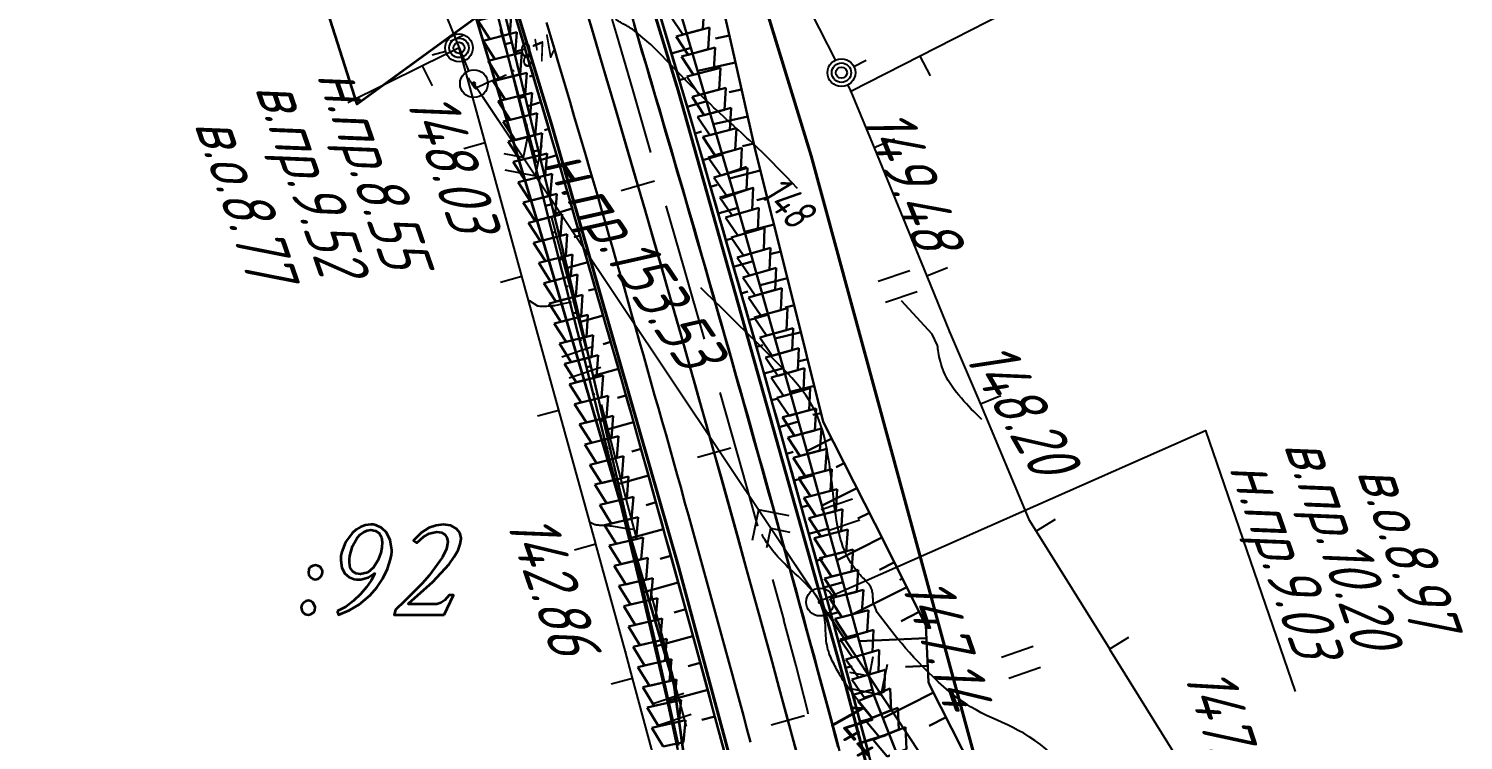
# Model space of a CAD drawing. Header units: millimetres. Extents: x -698 to 8131, y -704 to 4503.
# Drawn here: x 7918.2 to 8021.5, y -236.4 to -185.1 of the extents above; entities that cross this region are included whole.
import ezdxf

# ---------------------------------------------------------------- set-up
doc = ezdxf.new("R2010")
doc.units = ezdxf.units.MM
doc.linetypes.add('CONTI', pattern=[0])
for name, color, linetype, lineweight in [('10', 1, 'Continuous', 35), ('КОПИЯ_ОСЬ_13_ОТКОСЫ', 7, 'Continuous', 30), ('КОПИЯ_ОСЬ_ГРАНИЦЫ_ПОЛОС', 7, 'Continuous', 30), ('КОПИЯ_ОСЬ_ОТКОСЫ', 7, 'Continuous', 30), ('Огражд-перила', 1, 'ограждение2', 40), ('ОСЬ_ВЕРХ_ПОКРЫТИЯ_ГРАНИЦЫ_ПОЛОС', 7, 'Continuous', 30), ('ОСЬ_ВЕРХ_ПОКРЫТИЯ_ОСЬ', 1, 'Continuous', 30)]:
    doc.layers.add(name, color=color, linetype=linetype, lineweight=lineweight)
for name, color, linetype in [('GOR_BDEFAULT', 212, 'CONTI'), ('NAD_MDEFAULT', 7, 'CONTI'), ('PI_OTDEFAULT', 172, 'CONTI'), ('PI_TTDEFAULT', 5, 'CONTI'), ('SIT_LDEFAULT', 7, 'CONTI'), ('USLZNDEFAULT', 7, 'CONTI'), ('канава', 7, 'Continuous'), ('ОСЬ_ВЕРХ_ПОКРЫТИЯ_ПИКЕТЫ', 1, 'Continuous'), ('разметка', 7, 'Continuous')]:
    doc.layers.add(name, color=color, linetype=linetype)
doc.layers.get('КОПИЯ_ОСЬ_ОТКОСЫ').off()
doc.styles.add('eskd', font='isocpeui.ttf', dxfattribs={"width": 1.2})
doc.styles.add('SHRFT', font='isocpeui.ttf', dxfattribs={"width": 3.5})
doc.linetypes.add('ограждение2', pattern='A,0.25,-0.1,[132,ltypeshp.shx,S=0.1,R=0,X=-0.1,Y=0],-0.1,1', length=1.45)

# ---------------------------------------------------------------- blocks, each defined once
blk = doc.blocks.new('BL_2011')
at = {"color": 0}
for p, q in [((0, 0), (0, 2.4)), ((1.6, 0), (1.6, 2.4))]:
    blk.add_line(p, q, dxfattribs=at)
blk = doc.blocks.new('BL_26')
at = {"color": 0}
for radius in [1, 0.1]:
    blk.add_circle((0, 0), radius, dxfattribs=at)
blk = doc.blocks.new('6')
at = {"layer": 'канава', "color": 5, "linetype": 'Continuous', "lineweight": 30}
for p, q in [((-1.5, -1.25), (-1.5, 1.25)), ((0, 0.75), (-1.5, 1.25)), ((0, 0.75), (0, -0.75)), ((0, -0.75), (-1.5, -1.25))]:
    blk.add_line(p, q, dxfattribs=at)
blk = doc.blocks.new('*U54')
at = {"layer": 'КОПИЯ_ОСЬ_13_ОТКОСЫ'}
for points in [[(250.75, -436.87), (256.03, -454.83), (261.16, -472.84), (266.12, -490.9), (269.81, -500.3)], [(254.22, -436.88), (255.9, -444.24), (257.55, -451.6), (260.01, -461.34), (262.43, -471.1), (266.14, -478.41), (269.81, -485.74), (270, -489.85), (270.13, -490.13), (274.72, -499.16)], [(255.67, -443.25), (254.68, -443.47)], [(256.11, -445.2), (253.4, -445.81)], [(256.55, -447.15), (255.65, -447.35)], [(256.99, -449.1), (254.53, -449.65)], [(257.43, -451.05), (256.61, -451.23)], [(257.9, -452.99), (255.67, -453.56)], [(258.4, -454.93), (257.65, -455.12)], [(258.89, -456.87), (256.78, -457.4)], [(259.38, -458.81), (258.67, -458.99)], [(259.86, -460.75), (257.88, -461.25)], [(260.35, -462.69), (259.69, -462.85)], [(260.83, -464.63), (258.97, -465.09)], [(261.31, -466.57), (260.69, -466.72)], [(261.79, -468.51), (260.06, -468.94)], [(262.27, -470.46), (261.69, -470.6)], [(263.04, -472.29), (261.26, -473.2)], [(263.94, -474.07), (263.35, -474.37)], [(264.85, -475.86), (262.35, -477.12)], [(265.75, -477.64), (264.92, -478.06)], [(266.65, -479.43), (263.43, -481.05)], [(267.55, -481.21), (266.48, -481.75)], [(268.44, -483), (264.51, -484.98)], [(269.34, -484.79), (268.03, -485.45)], [(269.85, -486.68), (265.03, -486.89)], [(269.94, -488.68), (268.34, -488.75)], [(270.37, -490.59), (266.73, -492.45)], [(271.28, -492.37), (270.06, -492.99)]]:
    blk.add_lwpolyline(points, dxfattribs=at)
blk = doc.blocks.new('*U57')
at = {"layer": 'КОПИЯ_ОСЬ_13_ОТКОСЫ'}
for points in [[(270.3, -450.33), (275.92, -473.21), (281.27, -496.15), (282.91, -503.43)], [(269.79, -450.48), (271.62, -457.73), (273.43, -464.99), (275.9, -474.65), (278.32, -484.32), (280.18, -492.08), (282.01, -499.84), (282.86, -503.74)], [(270.41, -452.91), (270.91, -452.78)], [(270.9, -454.85), (271.07, -454.81)], [(271.39, -456.79), (271.88, -456.67)], [(271.87, -458.73), (272.04, -458.69)], [(272.36, -460.67), (272.84, -460.55)], [(272.84, -462.61), (273, -462.57)], [(273.32, -464.55), (273.8, -464.44)], [(273.81, -466.49), (273.97, -466.45)], [(274.31, -468.43), (274.74, -468.32)], [(274.81, -470.37), (274.95, -470.33)], [(275.3, -472.3), (275.68, -472.21)], [(275.79, -474.24), (275.92, -474.21)], [(276.29, -476.18), (276.61, -476.1)], [(276.77, -478.12), (276.88, -478.09)], [(277.26, -480.06), (277.53, -479.99)], [(277.75, -482), (277.84, -481.98)], [(278.23, -483.94), (278.45, -483.89)], [(278.7, -485.88), (278.77, -485.87)], [(279.17, -487.83), (279.35, -487.78)], [(279.63, -489.77), (279.7, -489.76)], [(280.1, -491.72), (280.25, -491.68)], [(280.56, -493.67), (280.61, -493.65)], [(281.02, -495.61), (281.14, -495.58)], [(281.48, -497.56), (281.52, -497.55)], [(281.93, -499.51), (282.03, -499.48)], [(282.36, -501.46), (282.4, -501.45)]]:
    blk.add_lwpolyline(points, dxfattribs=at)

msp = doc.modelspace()

# ---------------------------------------------------------------- linework, layer by layer
at = {"linetype": 'Continuous'}
msp.add_lwpolyline([(7975.21, -226.35), (8002.94, -214.09), (8009.4, -232.9)], dxfattribs=at)
at = {"layer": '10'}
for points in [[(7384.5, 596.29), (7438.51, 545.9), (7502.4, 474.09), (7557.08, 408.21), (7599.64, 364.49), (7714.09, 267.32), (7782.33, 205.66), (7802.95, 187.96), (7827.05, 167.28), (7831.93, 163.09), (7846.05, 144.89), (7851.59, 137.76), (7868.69, 97.28), (7876.34, 79.15), (7881.94, 63.12), (7904.92, -2.65), (7913.74, -6.59), (7929.84, -50.89), (7929.84, -50.89), (7966.05, -166.92), (7964.87, -168.84), (7968.62, -174.87), (7974.57, -194.31), (7993.63, -264.5)], [(7863.85, 70.86), (7884.48, 12.62), (7877.93, 4.65), (7901.5, -60.46), (7901.5, -60.46), (7903.35, -66.7), (7920.3, -88.72), (7920.3, -88.72), (7924.88, -103.01), (7927.52, -111.3), (7935.55, -136.47), (7947.79, -175.84), (7939.21, -182.26), (7941.85, -190.57), (7950.43, -184.33), (7954.71, -198.61), (7954.71, -198.61), (7964.68, -232.4), (7972.35, -287.43), (7972.92, -291.48), (7975.03, -306.55), (7979.8, -321.22), (7971.07, -330.47)], [(8007.61, -334.04), (8006.05, -312.95), (7993.63, -264.5), (7974.57, -194.31), (7968.62, -174.87), (7964.87, -168.84), (7966.05, -166.92), (7929.84, -50.89), (7929.84, -50.89), (7913.74, -6.59), (7904.92, -2.65), (7881.94, 63.12)], [(7954.71, -198.61), (7964.68, -232.4), (7972.35, -287.43), (7972.92, -291.48), (7975.03, -306.55), (7979.8, -321.22), (7971.07, -330.47), (7975.97, -333.9), (7980.04, -344.88), (7974.83, -356.85), (7975.84, -360.71)]]:
    msp.add_lwpolyline(points, dxfattribs=at)
for points in [[(7940.43, -227.11), (7940.53, -227.36), (7941.32, -227.04), (7942.01, -226.63), (7942.48, -226.25), (7942.81, -225.95), (7943.28, -225.4), (7943.72, -224.75), (7944.07, -224.05), (7944.28, -223.35), (7944.34, -223.04), (7944.36, -222.83), (7944.36, -222.71), (7944.26, -221.98), (7943.99, -221.44), (7943.62, -221.09), (7943.21, -220.9), (7943.03, -220.87), (7942.86, -220.87), (7942.48, -220.91), (7942.13, -221.02), (7941.81, -221.22), (7941.51, -221.49), (7941.04, -222.14), (7940.77, -222.84), (7940.7, -223.12), (7940.69, -223.44), (7940.76, -223.98), (7940.99, -224.38), (7941.31, -224.65), (7941.67, -224.79), (7941.83, -224.81), (7941.97, -224.81), (7942.05, -224.81), (7942.13, -224.81), (7942.67, -224.67), (7943.09, -224.4), (7943.14, -224.4), (7942.88, -224.9), (7942.55, -225.37), (7942.12, -225.88), (7941.62, -226.36), (7941.05, -226.78)], [(7948.15, -227.36), (7948.8, -225.96), (7948.49, -225.96), (7948.19, -226.32), (7947.91, -226.51), (7947.6, -226.6), (7947.27, -226.6), (7947.23, -226.6), (7945.57, -226.6), (7945.58, -226.56), (7947.32, -224.99), (7948.49, -223.72), (7948.87, -223.18), (7949.14, -222.7), (7949.3, -222.27), (7949.36, -221.89), (7949.36, -221.85), (7949.36, -221.82), (7949.26, -221.47), (7949.02, -221.16), (7948.63, -220.94), (7948.06, -220.87), (7947.56, -220.93), (7947.04, -221.09), (7946.5, -221.44), (7945.93, -222.02), (7946.17, -222.19), (7946.64, -221.75), (7947.05, -221.51), (7947.6, -221.38), (7947.94, -221.43), (7948.19, -221.58), (7948.34, -221.8), (7948.4, -222.11), (7948.3, -222.62), (7948.01, -223.22), (7947.06, -224.53), (7946.57, -225.08), (7946.06, -225.62), (7945.31, -226.37), (7944.63, -227.01), (7944.55, -227.36)], [(7943.06, -223.95), (7942.64, -224.31), (7942.12, -224.43), (7941.81, -224.38), (7941.56, -224.24), (7941.38, -223.97), (7941.32, -223.59), (7941.32, -223.35), (7941.35, -223.12), (7941.55, -222.43), (7941.88, -221.83), (7942.09, -221.58), (7942.33, -221.4), (7942.59, -221.29), (7942.87, -221.25), (7943.19, -221.31), (7943.45, -221.48), (7943.62, -221.76), (7943.68, -222.14), (7943.65, -222.51), (7943.57, -222.9), (7943.36, -223.46)], [(7938.5, -223.94), (7938.39, -224.1), (7938.36, -224.31), (7938.39, -224.52), (7938.51, -224.68), (7938.68, -224.78), (7938.86, -224.81), (7939.06, -224.78), (7939.22, -224.66), (7939.34, -224.5), (7939.37, -224.31), (7939.37, -224.26), (7939.37, -224.2), (7939.2, -223.92), (7939.05, -223.83), (7938.87, -223.8), (7938.68, -223.83)], [(7938, -226.49), (7937.88, -226.65), (7937.85, -226.85), (7937.88, -227.04), (7937.98, -227.21), (7938.14, -227.32), (7938.36, -227.36), (7938.55, -227.32), (7938.72, -227.21), (7938.83, -227.04), (7938.86, -226.85), (7938.86, -226.82), (7938.86, -226.79), (7938.69, -226.48), (7938.53, -226.38), (7938.36, -226.34), (7938.17, -226.38)]]:
    msp.add_lwpolyline(points, close=True, dxfattribs=at)
at = {"layer": 'GOR_BDEFAULT', "color": 212, "flags": 128}
for points, elevation in [([(7973.58, -196.65), (7973.16, -196.21), (7972.78, -195.81), (7972.42, -195.44), (7972.1, -195.11), (7971.79, -194.8), (7971.51, -194.52), (7971.25, -194.26), (7971.01, -194.02), (7970.78, -193.8), (7970.56, -193.59), (7970.35, -193.39), (7970.14, -193.2), (7969.94, -193.02), (7969.74, -192.83), (7969.54, -192.65), (7969.33, -192.46), (7969.12, -192.27), (7968.91, -192.07), (7968.69, -191.87), (7968.47, -191.67), (7968.25, -191.47), (7968.02, -191.26), (7967.79, -191.04), (7967.56, -190.83), (7967.33, -190.61), (7967.09, -190.38), (7966.85, -190.16), (7966.62, -189.93), (7966.38, -189.7), (7966.14, -189.46), (7965.9, -189.22), (7965.66, -188.98), (7965.42, -188.74), (7965.19, -188.5), (7964.96, -188.27), (7964.73, -188.03), (7964.51, -187.8), (7964.29, -187.58), (7964.08, -187.36), (7963.88, -187.15), (7963.69, -186.95), (7963.5, -186.76), (7963.33, -186.59), (7963.17, -186.42), (7963.02, -186.27), (7961.7, -185.18), (7961.62, -185.14), (7961.54, -185.09), (7961.45, -185.04), (7961.37, -184.99), (7961.28, -184.94), (7961.19, -184.88), (7961.1, -184.83), (7961.01, -184.78), (7960.92, -184.73), (7960.83, -184.68), (7960.75, -184.64), (7960.68, -184.59), (7960.6, -184.55), (7960.54, -184.51), (7960.48, -184.48)], 148), ([(7949.87, -188.69), (7949.89, -188.73), (7949.92, -188.77), (7949.94, -188.82), (7949.97, -188.86), (7950, -188.91), (7950.03, -188.96), (7950.07, -189.01), (7950.1, -189.06), (7950.13, -189.11), (7950.16, -189.16), (7950.19, -189.21), (7950.22, -189.25), (7950.25, -189.3), (7950.28, -189.33), (7950.3, -189.37), (7950.42, -189.47), (7950.43, -189.42), (7950.46, -189.37), (7950.94, -189.15)], 148), ([(7950.94, -189.15), (7951.04, -189.11), (7951.14, -189.07), (7951.24, -189.02), (7951.36, -188.97), (7951.48, -188.92), (7951.6, -188.87), (7951.73, -188.82), (7951.85, -188.77), (7951.98, -188.72), (7952.1, -188.67), (7952.22, -188.62), (7952.33, -188.58), (7952.43, -188.53), (7952.53, -188.49), (7952.62, -188.46)], 148), ([(7950.94, -189.15), (7951.04, -189.11), (7951.14, -189.07), (7951.24, -189.02), (7951.36, -188.97), (7951.48, -188.92), (7951.6, -188.87), (7951.73, -188.82), (7951.85, -188.77), (7951.98, -188.72), (7952.1, -188.67), (7952.22, -188.62), (7952.33, -188.58), (7952.43, -188.53), (7952.53, -188.49), (7952.62, -188.46)], 148), ([(8000.42, -252.48), (7998.94, -250.65), (7998.71, -250.56), (7998.53, -250.47), (7998.38, -250.34), (7998.24, -250.2), (7998.09, -250.06), (7997.71, -249.52), (7997.65, -249.42), (7997.59, -249.32), (7997.52, -249.2), (7997.45, -249.08), (7997.38, -248.95), (7997.3, -248.81), (7997.24, -248.67), (7997.17, -248.52), (7997.11, -248.37), (7997.06, -248.22), (7997.02, -248.07), (7996.98, -247.92), (7996.96, -247.77), (7996.94, -247.62), (7996.95, -247.47), (7996.96, -247.33), (7996.99, -247.18), (7997.03, -247.04), (7997.07, -246.89), (7997.11, -246.74), (7997.15, -246.57), (7997.18, -246.39), (7997.2, -246.2), (7997.21, -245.99), (7997.2, -245.76), (7997.16, -245.5), (7997.11, -245.22), (7997.02, -244.91), (7996.9, -244.56), (7996.75, -244.19), (7996.56, -243.78), (7996.33, -243.33), (7996.07, -242.86), (7995.78, -242.37), (7995.46, -241.86), (7995.12, -241.34), (7994.76, -240.82), (7994.37, -240.29), (7993.98, -239.77), (7993.57, -239.26), (7993.16, -238.77), (7992.74, -238.3), (7992.31, -237.85), (7991.89, -237.43), (7991.47, -237.05), (7991.06, -236.72), (7990.66, -236.41), (7990.26, -236.15), (7989.86, -235.9), (7989.47, -235.69), (7989.09, -235.49), (7988.7, -235.3), (7988.32, -235.13), (7987.94, -234.96), (7987.56, -234.78), (7987.19, -234.61), (7986.81, -234.42), (7986.43, -234.22), (7986.04, -234), (7985.66, -233.76), (7985.27, -233.49), (7984.88, -233.2), (7984.5, -232.89), (7984.11, -232.55), (7983.73, -232.21), (7983.36, -231.86), (7982.99, -231.5), (7982.63, -231.14), (7982.29, -230.78), (7981.96, -230.43), (7981.65, -230.09), (7981.36, -229.76), (7981.08, -229.44), (7980.83, -229.15), (7980.6, -228.89), (7979.31, -227.21), (7979.03, -226.45), (7979.03, -226.38), (7979.02, -226.32), (7979.02, -226.25), (7979.02, -226.18), (7979.01, -226.11), (7979.01, -226.04), (7979.01, -225.97), (7979, -225.9), (7978.99, -225.82), (7978.98, -225.75), (7978.96, -225.68), (7978.94, -225.6), (7978.92, -225.53), (7978.88, -225.45), (7978.85, -225.38), (7978.8, -225.31), (7978.75, -225.23), (7978.7, -225.16), (7978.64, -225.08), (7978.57, -225.01), (7978.5, -224.93), (7978.42, -224.85), (7978.34, -224.76), (7978.26, -224.67), (7978.17, -224.58), (7978.08, -224.48), (7977.99, -224.38), (7977.9, -224.27), (7977.8, -224.16), (7977.7, -224.03), (7977.61, -223.9), (7977.51, -223.76), (7977.41, -223.61), (7977.32, -223.45), (7977.22, -223.28), (7977.12, -223.09), (7977.03, -222.89), (7976.94, -222.67), (7976.85, -222.44), (7976.76, -222.18), (7976.68, -221.91), (7976.6, -221.61), (7976.53, -221.29), (7976.46, -220.95), (7976.39, -220.58), (7976.33, -220.19), (7976.27, -219.77), (7976.22, -219.34), (7976.16, -218.88), (7976.11, -218.42), (7976.06, -217.94), (7976, -217.46), (7975.93, -216.97), (7975.87, -216.48), (7975.79, -216), (7975.71, -215.52), (7975.61, -215.05), (7975.51, -214.59), (7975.39, -214.14), (7975.26, -213.72), (7975.12, -213.31), (7974.96, -212.93), (7974.78, -212.56), (7974.59, -212.21), (7974.39, -211.87), (7974.17, -211.54), (7973.94, -211.22), (7973.69, -210.91), (7973.43, -210.6), (7973.16, -210.29), (7972.87, -209.98), (7972.57, -209.67), (7972.26, -209.35), (7971.93, -209.03), (7971.59, -208.69), (7971.25, -208.35), (7970.89, -207.99), (7970.52, -207.63), (7970.15, -207.27), (7969.78, -206.91), (7969.41, -206.54), (7969.04, -206.19), (7968.69, -205.83), (7968.34, -205.49), (7968, -205.16), (7967.68, -204.85), (7967.38, -204.55), (7967.1, -204.28), (7966.84, -204.02), (7966.61, -203.8)], 146), ([(7954.25, -204.71), (7954.85, -205.1)], 146), ([(7954.85, -205.1), (7954.94, -205.11), (7955.03, -205.12), (7955.12, -205.12), (7955.22, -205.13), (7955.33, -205.13), (7955.44, -205.12), (7955.54, -205.12), (7955.66, -205.11), (7955.77, -205.1), (7955.88, -205.09), (7955.99, -205.08), (7956.1, -205.07), (7956.2, -205.05), (7956.31, -205.04), (7956.4, -205.02)], 146), ([(7954.85, -205.1), (7954.94, -205.11), (7955.03, -205.12), (7955.12, -205.12), (7955.22, -205.13), (7955.33, -205.13), (7955.44, -205.12), (7955.54, -205.12), (7955.66, -205.11), (7955.77, -205.1), (7955.88, -205.09), (7955.99, -205.08), (7956.1, -205.07), (7956.2, -205.05), (7956.31, -205.04), (7956.4, -205.02)], 146), ([(7956.4, -205.02), (7957.3, -204.82)], 146), ([(7986.85, -213.29), (7986.72, -213.17), (7986.58, -213.03), (7986.43, -212.88), (7986.26, -212.72), (7986.09, -212.54), (7985.92, -212.36), (7985.74, -212.17), (7985.56, -211.97), (7985.38, -211.76), (7985.2, -211.55), (7985.03, -211.34), (7984.86, -211.13), (7984.7, -210.91), (7984.56, -210.7), (7984.43, -210.49), (7984.31, -210.28), (7984.2, -210.07), (7984.11, -209.87), (7984.03, -209.68), (7983.97, -209.48), (7983.91, -209.3), (7983.86, -209.12), (7983.82, -208.95), (7983.78, -208.78), (7983.75, -208.62), (7983.73, -208.47), (7983.7, -208.33), (7983.69, -208.2), (7983.67, -208.08), (7983.65, -207.97), (7983.28, -207.14), (7981.07, -204.75)], 148), ([(7958.99, -220.88), (7958.64, -220.72)], 144), ([(7960.18, -220.98), (7960.1, -220.97), (7960.01, -220.96), (7959.93, -220.96), (7959.84, -220.95), (7959.75, -220.95), (7959.66, -220.94), (7959.58, -220.94), (7959.49, -220.93), (7959.41, -220.92), (7959.33, -220.92), (7959.25, -220.91), (7959.18, -220.91), (7959.11, -220.9), (7959.05, -220.89), (7958.99, -220.88)], 144), ([(7960.18, -220.98), (7960.1, -220.97), (7960.01, -220.96), (7959.93, -220.96), (7959.84, -220.95), (7959.75, -220.95), (7959.66, -220.94), (7959.58, -220.94), (7959.49, -220.93), (7959.41, -220.92), (7959.33, -220.92), (7959.25, -220.91), (7959.18, -220.91), (7959.11, -220.9), (7959.05, -220.89), (7958.99, -220.88)], 144), ([(7961.72, -221.22), (7961.17, -221.14), (7960.18, -220.98)], 144), ([(7978.95, -234.78), (7978.58, -234.33), (7978.25, -233.93), (7977.96, -233.57), (7977.7, -233.24), (7977.48, -232.96), (7977.29, -232.7), (7977.12, -232.47), (7976.98, -232.27), (7976.86, -232.09), (7976.76, -231.93), (7976.67, -231.79), (7976.59, -231.65), (7976.52, -231.53), (7976.46, -231.41), (7976.39, -231.29), (7976.33, -231.17), (7976.27, -231.05), (7976.21, -230.93), (7976.14, -230.81), (7976.08, -230.68), (7976.03, -230.56), (7975.97, -230.42), (7975.91, -230.29), (7975.86, -230.15), (7975.82, -230.01), (7975.77, -229.86), (7975.73, -229.71), (7975.7, -229.56), (7975.67, -229.4), (7975.65, -229.23), (7975.63, -229.06), (7975.62, -228.88), (7975.61, -228.7), (7975.6, -228.51), (7975.59, -228.33), (7975.58, -228.13), (7975.56, -227.94), (7975.55, -227.74), (7975.52, -227.54), (7975.48, -227.34), (7975.44, -227.14), (7975.38, -226.94), (7975.31, -226.73), (7975.23, -226.53), (7975.13, -226.33), (7975.01, -226.13), (7974.87, -225.93), (7974.72, -225.74), (7974.56, -225.54), (7974.38, -225.35), (7974.2, -225.16), (7974.01, -224.97), (7973.82, -224.78), (7973.62, -224.59), (7973.42, -224.41), (7973.22, -224.23), (7973.03, -224.05), (7972.84, -223.88), (7972.66, -223.7), (7972.49, -223.53), (7972.33, -223.36), (7972.17, -223.2), (7972.03, -223.04), (7971.9, -222.88), (7971.78, -222.73), (7971.67, -222.58), (7971.56, -222.44), (7971.47, -222.31), (7971.38, -222.18), (7971.3, -222.06), (7971.23, -221.94), (7971.16, -221.84), (7971.1, -221.74), (7971.05, -221.65), (7971.01, -221.57)], 144)]:
    msp.add_lwpolyline(points, dxfattribs=dict(at, elevation=elevation))
at = {"layer": 'PI_TTDEFAULT', "color": 5}
for p in [(7950.28, -189.1, 148.03), (7977.42, -189.66, 149.48), (7984.53, -206.98, 148.2), (7981, -224.83, 147.14), (7961.19, -230.03, 142.86)]:
    msp.add_point(p, dxfattribs=at)
at = {"layer": 'SIT_LDEFAULT', "color": 7}
for p, q in [((7949.91, -188.17), (7947.28, -181.68)), ((7973.6, -182.06), (7976.3, -187.42)), ((7991.32, -182.56), (7982.41, -187.11)), ((7960.59, -185.65), (7960.24, -184.46)), ((7948.58, -186.05), (7949.51, -185.6)), ((7952.17, -185.17), (7952.23, -185.37)), ((7952.23, -185.37), (7952.98, -188.08)), ((7961.71, -189.53), (7960.6, -185.65)), ((7949.21, -186.52), (7946.59, -187.81)), ((7948.25, -186.78), (7947.28, -187.05)), ((7951.09, -193.34), (7949.21, -186.51)), ((7946.59, -187.81), (7941.2, -190.47)), ((7947.3, -189.25), (7946.59, -187.81)), ((7982.41, -187.11), (7977.42, -189.66)), ((7977.63, -187.86), (7978.53, -187.41)), ((7983.14, -188.53), (7982.41, -187.11)), ((7952.98, -188.08), (7954.03, -191.97)), ((7975.2, -226.45), (7950.28, -189.1)), ((7950.84, -189.93), (7954.72, -195.75)), ((7963.02, -194.06), (7961.71, -189.53)), ((7977.19, -189.2), (7977.42, -189.66)), ((7977.42, -189.66), (7979.09, -193.72)), ((7954.03, -191.97), (7954.79, -194.82)), ((7954.11, -193.04), (7953.83, -194.42)), ((7980.57, -193.11), (7979.09, -193.72)), ((7949.55, -193.76), (7951.09, -193.34)), ((7953.74, -202.98), (7951.09, -193.34)), ((7953.83, -194.42), (7952.45, -194.15)), ((7954.72, -195.75), (7955.16, -193.54)), ((7979.09, -193.72), (7982.88, -202.97)), ((7952.5, -195.31), (7954.72, -195.75)), ((7965.42, -202.4), (7964.13, -197.9)), ((7955.83, -198.68), (7957.42, -204.65)), ((7966.89, -207.5), (7965.42, -202.4)), ((7984.37, -202.37), (7982.89, -202.98)), ((7952.2, -203.4), (7953.74, -202.98)), ((7956.4, -212.62), (7953.74, -202.98)), ((7982.89, -202.98), (7984.53, -206.98)), ((7957.41, -204.65), (7958.39, -208.34)), ((7984.53, -206.98), (7986.74, -212.2)), ((7969.64, -217.12), (7968, -211.35)), ((7988.21, -211.58), (7986.74, -212.2)), ((7954.85, -213.04), (7956.4, -212.62)), ((7959.05, -222.26), (7956.4, -212.62)), ((7959.43, -212.21), (7961.25, -219.1)), ((7986.74, -212.2), (7990.24, -220.5)), ((7970.72, -220.97), (7969.63, -217.12)), ((7961.25, -219.1), (7961.99, -221.88)), ((7970.76, -219.8), (7970.32, -222.01)), ((7974.64, -225.62), (7970.76, -219.8)), ((7972.98, -220.24), (7970.76, -219.8)), ((7990.24, -220.5), (7990.76, -221.34)), ((7992.12, -220.5), (7990.76, -221.34)), ((7971.37, -222.51), (7971.65, -221.13)), ((7971.65, -221.13), (7973.03, -221.4)), ((7990.76, -221.34), (7996.05, -229.83)), ((7957.51, -222.68), (7959.05, -222.26)), ((7961.19, -230.03), (7959.06, -222.27)), ((7972.61, -227.74), (7971.81, -224.83)), ((7963, -225.74), (7964, -229.56)), ((8020, -294.21), (7975.2, -226.45)), ((7973.47, -231.03), (7972.6, -227.74)), ((7975.75, -227.28), (7979.61, -233.12)), ((7997.4, -228.99), (7996.04, -229.84)), ((7961.7, -231.92), (7961.19, -230.03)), ((7964.01, -229.56), (7964.87, -232.84)), ((7996.04, -229.84), (8001.32, -238.33)), ((7974.31, -234.34), (7973.48, -231.03)), ((7979.01, -230.4), (7978.73, -231.79)), ((7979.61, -233.12), (7980.06, -230.91)), ((7960.15, -232.33), (7961.7, -231.92)), ((7964.29, -241.57), (7961.7, -231.92)), ((7978.73, -231.79), (7977.34, -231.51)), ((7964.87, -232.84), (7965.55, -235.41)), ((7977.4, -232.67), (7979.61, -233.12)), ((7974.35, -234.5), (7974.31, -234.34))]:
    msp.add_line(p, q, dxfattribs=at)
for centre, radius in [((7949.21, -186.52), 1), ((7949.21, -186.52), 0.7), ((7949.21, -186.52), 0.4), ((7976.74, -188.31), 1), ((7976.74, -188.31), 0.7), ((7976.74, -188.31), 0.4)]:
    msp.add_circle(centre, radius, dxfattribs=at)
at = {"layer": 'КОПИЯ_ОСЬ_13_ОТКОСЫ'}
for points in [[(7961.26, -176.05), (7966.18, -192.64), (7970.97, -209.27), (7975.61, -225.94), (7980.11, -242.65)], [(7951.69, -178.94), (7956.59, -195.45), (7961.35, -211.99), (7965.97, -228.58), (7970.45, -245.21)], [(7963.75, -179.24), (7969.04, -197.21), (7974.16, -215.22), (7979.12, -233.27), (7982.81, -242.68)], [(7952.4, -183.68), (7958.03, -206.56), (7963.38, -229.51), (7965.02, -236.78)], [(7953.98, -186.59), (7953.19, -186.82)], [(7964.51, -186.93), (7965.91, -186.52)], [(7954.55, -188.51), (7954.28, -188.59)], [(7965.07, -188.85), (7965.54, -188.71)], [(7955.11, -190.43), (7954.16, -190.71)], [(7965.64, -190.77), (7967.04, -190.36)], [(7955.68, -192.35), (7955.36, -192.44)], [(7966.2, -192.69), (7966.67, -192.55)], [(7956.24, -194.26), (7955.12, -194.59)], [(7966.76, -194.61), (7968.16, -194.2)], [(7956.8, -196.18), (7956.43, -196.29)], [(7967.32, -196.53), (7967.79, -196.39)], [(7957.36, -198.1), (7956.07, -198.48)], [(7967.87, -198.45), (7969.28, -198.04)], [(7957.92, -200.03), (7957.49, -200.15)], [(7968.43, -200.37), (7968.9, -200.24)], [(7958.47, -201.95), (7957.02, -202.37)], [(7968.98, -202.29), (7970.39, -201.89)], [(7959.03, -203.87), (7958.54, -204.01)], [(7969.53, -204.22), (7970, -204.08)], [(7959.58, -205.79), (7957.95, -206.26)], [(7970.08, -206.14), (7971.49, -205.74)], [(7960.13, -207.71), (7959.59, -207.87)], [(7970.63, -208.06), (7971.09, -207.93)], [(7960.68, -209.64), (7958.88, -210.15)], [(7971.17, -209.99), (7972.58, -209.59)], [(7961.22, -211.56), (7960.62, -211.73)], [(7971.71, -211.91), (7972.18, -211.78)], [(7961.77, -213.49), (7959.8, -214.04)], [(7972.26, -213.84), (7973.66, -213.44)], [(7962.31, -215.41), (7961.65, -215.59)], [(7972.8, -215.76), (7973.26, -215.63)], [(7962.85, -217.34), (7960.72, -217.93)], [(7973.33, -217.69), (7974.74, -217.3)], [(7963.39, -219.26), (7962.68, -219.46)], [(7973.87, -219.62), (7974.34, -219.49)], [(7963.93, -221.19), (7961.62, -221.83)], [(7974.4, -221.54), (7975.81, -221.15)], [(7964.46, -223.12), (7963.69, -223.33)], [(7974.93, -223.47), (7975.4, -223.34)], [(7964.99, -225.04), (7962.52, -225.73)], [(7975.46, -225.4), (7976.87, -225.01)], [(7965.53, -226.97), (7964.7, -227.2)], [(7975.99, -227.33), (7976.46, -227.2)], [(7966.05, -228.9), (7963.41, -229.63)], [(7976.52, -229.26), (7977.93, -228.87)], [(7966.58, -230.83), (7965.7, -231.07)], [(7977.04, -231.19), (7977.51, -231.06)], [(7967.11, -232.76), (7964.29, -233.53)], [(7977.56, -233.12), (7978.98, -232.74)], [(7967.63, -234.69), (7966.69, -234.94)], [(7978.09, -235.05), (7978.56, -234.92)]]:
    msp.add_lwpolyline(points, dxfattribs=at)
at = {"layer": 'КОПИЯ_ОСЬ_ГРАНИЦЫ_ПОЛОС'}
for points in [[(7961.64, -184.19), (7961.92, -185.15), (7962.21, -186.11), (7962.49, -187.07), (7962.78, -188.03), (7963.06, -188.99), (7963.34, -189.95), (7963.63, -190.91), (7963.91, -191.87), (7964.19, -192.84), (7964.47, -193.8), (7964.75, -194.76), (7965.03, -195.72), (7965.31, -196.68), (7965.59, -197.64), (7965.87, -198.6), (7966.15, -199.56), (7966.42, -200.53), (7966.7, -201.49), (7966.98, -202.45), (7967.25, -203.41), (7967.53, -204.37), (7967.8, -205.34), (7968.08, -206.3), (7968.35, -207.26), (7968.63, -208.22), (7968.9, -209.19), (7969.17, -210.15), (7969.44, -211.11), (7969.72, -212.08), (7969.99, -213.04), (7970.26, -214), (7970.53, -214.97), (7970.8, -215.93), (7971.07, -216.9), (7971.34, -217.86), (7971.6, -218.82), (7971.87, -219.79), (7972.14, -220.75), (7972.41, -221.72), (7972.67, -222.68), (7972.94, -223.65), (7973.2, -224.61), (7973.47, -225.58), (7973.73, -226.54), (7974, -227.51), (7974.26, -228.47), (7974.52, -229.44), (7974.79, -230.41), (7975.05, -231.37), (7975.31, -232.34), (7975.57, -233.3), (7975.83, -234.27), (7976.09, -235.24), (7976.35, -236.2), (7976.61, -237.17)], [(7976.51, -236.9), (7976.25, -235.93), (7975.99, -234.97), (7975.73, -234), (7975.47, -233.03), (7975.21, -232.07), (7974.95, -231.1), (7974.68, -230.13), (7974.42, -229.17), (7974.16, -228.2), (7973.89, -227.24), (7973.63, -226.27), (7973.36, -225.31), (7973.1, -224.34), (7972.83, -223.37), (7972.57, -222.41), (7972.3, -221.44), (7972.03, -220.48), (7971.77, -219.52), (7971.5, -218.55), (7971.23, -217.59), (7970.96, -216.62), (7970.69, -215.66), (7970.42, -214.69), (7970.15, -213.73), (7969.88, -212.77), (7969.61, -211.8), (7969.33, -210.84), (7969.06, -209.88), (7968.79, -208.91), (7968.52, -207.95), (7968.24, -206.99), (7967.97, -206.02), (7967.69, -205.06), (7967.42, -204.1), (7967.14, -203.14), (7966.87, -202.17), (7966.59, -201.21), (7966.31, -200.25), (7966.03, -199.29), (7965.76, -198.32), (7965.48, -197.36), (7965.2, -196.4), (7964.92, -195.44), (7964.64, -194.48), (7964.36, -193.52), (7964.08, -192.56), (7963.8, -191.6), (7963.51, -190.64), (7963.23, -189.67), (7962.95, -188.71), (7962.67, -187.75), (7962.38, -186.79), (7962.1, -185.83), (7961.81, -184.87)]]:
    msp.add_lwpolyline(points, dxfattribs=at)
at = {"layer": 'Огражд-перила', "ltscale": 7}
for points in [[(8008.28, -341.15), (8001.72, -337.8, -0.147582), (8000.13, -332.68, 0.044303), (7996.04, -306.95), (7996.04, -306.95), (7996.04, -306.95), (7996.04, -306.95), (7992.45, -293.17), (7988.04, -274.96), (7984.56, -261.08), (7977.05, -232.51), (7964.98, -189.59), (7954.67, -155.97), (7939.64, -109.3), (7929.78, -80.34), (7914.78, -37.96), (7896.22, 14.48), (7889.74, 32.48)], [(7881.14, 29.57), (7889.95, 4.19), (7913.26, -61.73), (7925.12, -95.22), (7937.41, -132.07), (7946.54, -161.28), (7955.86, -192.01), (7965.01, -223.89), (7972.59, -252.11), (7978.54, -275.14), (7983.13, -293.3, -0.012488), (7988.4, -318.58, -0.040689), (7989.79, -335.39, -0.039762), (7988.26, -351.61, -0.056014), (7982.03, -370.27, -0.095933), (7948.96, -408.5), (7922.95, -430.67), (7891.22, -457.71), (7857.75, -486.28), (7849.63, -493.22, -0.45951), (7841.64, -492.51, -1.674407)]]:
    msp.add_lwpolyline(points, format="xyb", dxfattribs=at)
at = {"layer": 'ОСЬ_ВЕРХ_ПОКРЫТИЯ_ГРАНИЦЫ_ПОЛОС'}
for points in [[(7953.3, -184.32), (7953.59, -185.27), (7953.87, -186.23), (7954.15, -187.18), (7954.44, -188.14), (7954.72, -189.09), (7955, -190.05), (7955.29, -191.01), (7955.57, -191.96), (7955.85, -192.92), (7956.13, -193.88), (7956.41, -194.83), (7956.69, -195.79), (7956.97, -196.75), (7957.25, -197.7), (7957.52, -198.66), (7957.8, -199.62), (7958.08, -200.58), (7958.36, -201.54), (7958.63, -202.49), (7958.91, -203.45), (7959.18, -204.41), (7959.46, -205.37), (7959.73, -206.33), (7960.01, -207.28), (7960.28, -208.24), (7960.56, -209.2), (7960.83, -210.16), (7961.1, -211.12), (7961.37, -212.08), (7961.64, -213.04), (7961.91, -214), (7962.18, -214.96), (7962.45, -215.92), (7962.72, -216.88), (7962.99, -217.84), (7963.26, -218.8), (7963.53, -219.76), (7963.8, -220.72), (7964.06, -221.68), (7964.33, -222.64), (7964.6, -223.6), (7964.86, -224.56), (7965.13, -225.52), (7965.39, -226.48), (7965.66, -227.44), (7965.92, -228.41), (7966.18, -229.37), (7966.45, -230.33), (7966.71, -231.29), (7966.97, -232.25), (7967.23, -233.22), (7967.49, -234.18), (7967.75, -235.14), (7968.01, -236.1), (7968.27, -237.06)], [(7955.5, -184.69), (7955.79, -185.65), (7956.07, -186.61), (7956.35, -187.56), (7956.64, -188.52), (7956.92, -189.48), (7957.2, -190.44), (7957.48, -191.39), (7957.77, -192.35), (7958.05, -193.31), (7958.33, -194.27), (7958.61, -195.22), (7958.89, -196.18), (7959.17, -197.14), (7959.44, -198.1), (7959.72, -199.06), (7960, -200.02), (7960.28, -200.97), (7960.55, -201.93), (7960.83, -202.89), (7961.11, -203.85), (7961.38, -204.81), (7961.66, -205.77), (7961.93, -206.73), (7962.2, -207.69), (7962.48, -208.65), (7962.75, -209.61), (7963.02, -210.57), (7963.29, -211.53), (7963.57, -212.49), (7963.84, -213.45), (7964.11, -214.41), (7964.38, -215.37), (7964.65, -216.33), (7964.92, -217.29), (7965.19, -218.25), (7965.45, -219.22), (7965.72, -220.18), (7965.99, -221.14), (7966.26, -222.1), (7966.52, -223.06), (7966.79, -224.02), (7967.05, -224.99), (7967.32, -225.95), (7967.58, -226.91), (7967.85, -227.87), (7968.11, -228.84), (7968.37, -229.8), (7968.64, -230.76), (7968.9, -231.72), (7969.16, -232.69), (7969.42, -233.65), (7969.68, -234.61), (7969.94, -235.58), (7970.2, -236.54)], [(7970.2, -236.54), (7969.94, -235.58), (7969.68, -234.61), (7969.42, -233.65), (7969.16, -232.69), (7968.9, -231.72), (7968.64, -230.76), (7968.37, -229.8), (7968.11, -228.84), (7967.85, -227.87), (7967.58, -226.91), (7967.32, -225.95), (7967.05, -224.99), (7966.79, -224.02), (7966.52, -223.06), (7966.26, -222.1), (7965.99, -221.14), (7965.72, -220.18), (7965.45, -219.22), (7965.19, -218.25), (7964.92, -217.29), (7964.65, -216.33), (7964.38, -215.37), (7964.11, -214.41), (7963.84, -213.45), (7963.57, -212.49), (7963.29, -211.53), (7963.02, -210.57), (7962.75, -209.61), (7962.48, -208.65), (7962.2, -207.69), (7961.93, -206.73), (7961.66, -205.77), (7961.38, -204.81), (7961.11, -203.85), (7960.83, -202.89), (7960.55, -201.93), (7960.28, -200.97), (7960, -200.02), (7959.72, -199.06), (7959.44, -198.1), (7959.17, -197.14), (7958.89, -196.18), (7958.61, -195.22), (7958.33, -194.27), (7958.05, -193.31), (7957.77, -192.35), (7957.48, -191.39), (7957.2, -190.44), (7956.92, -189.48), (7956.64, -188.52), (7956.35, -187.56), (7956.07, -186.61), (7955.79, -185.65), (7955.5, -184.69)], [(7963.74, -184.34), (7964.03, -185.3), (7964.31, -186.26), (7964.59, -187.22), (7964.88, -188.18), (7965.16, -189.14), (7965.44, -190.1), (7965.73, -191.06), (7966.01, -192.03), (7966.29, -192.99), (7966.57, -193.95), (7966.85, -194.91), (7967.13, -195.87), (7967.41, -196.84), (7967.69, -197.8), (7967.96, -198.76), (7968.24, -199.72), (7968.52, -200.69), (7968.8, -201.65), (7969.07, -202.61), (7969.35, -203.57), (7969.62, -204.54), (7969.9, -205.5), (7970.17, -206.46), (7970.45, -207.43), (7970.72, -208.39), (7970.99, -209.36), (7971.27, -210.32), (7971.54, -211.28), (7971.81, -212.25), (7972.08, -213.21), (7972.35, -214.18), (7972.62, -215.14), (7972.89, -216.11), (7973.16, -217.07), (7973.43, -218.04), (7973.7, -219), (7973.97, -219.97), (7974.23, -220.93), (7974.5, -221.9), (7974.77, -222.86), (7975.03, -223.83), (7975.3, -224.8), (7975.56, -225.76), (7975.83, -226.73), (7976.09, -227.7), (7976.36, -228.66), (7976.62, -229.63), (7976.88, -230.6), (7977.14, -231.56), (7977.41, -232.53), (7977.67, -233.5), (7977.93, -234.46), (7978.19, -235.43), (7978.45, -236.4), (7978.71, -237.37)]]:
    msp.add_lwpolyline(points, dxfattribs=at)
at = {"layer": 'ОСЬ_ВЕРХ_ПОКРЫТИЯ_ОСЬ'}
msp.add_lwpolyline([(7945.53, -142.33, -0.017489), (7984.56, -280.28)], format="xyb", dxfattribs=at)
at = {"layer": 'ОСЬ_ВЕРХ_ПОКРЫТИЯ_ПИКЕТЫ'}
for p, q in [((7960.89, -196.79), (7963.29, -196.09)), ((7966.38, -216.01), (7968.78, -215.34)), ((7971.68, -235.28), (7974.09, -234.63))]:
    msp.add_line(p, q, dxfattribs=at)
at = {"layer": 'разметка', "lineweight": 30, "ltscale": 7}
msp.add_lwpolyline([(7794.81, 179.95, -0.016421), (7820.57, 157.12, -0.069268), (7848.61, 122.63, -0.03752), (7862.04, 95.29, -0.011737), (7872.34, 67.64), (7884.89, 32.27), (7923.16, -75.63, -0.007544), (7942.47, -132.8, -0.000894), (7950.12, -156.78, -0.015332), (7984.14, -278.58, -0.007602), (7992.13, -312, -0.040426), (7994.93, -333.11)], format="xyb", dxfattribs=at)

# ---------------------------------------------------------------- block references
at = {"layer": 'USLZNDEFAULT', "color": 7, "rotation": 289}
for name, p in [('BL_26', (7950.28, -189.1)), ('BL_2011', (7967.64, -195.84)), ('BL_2011', (7979.39, -203.34)), ('BL_2011', (7956.62, -208.79)), ('BL_2011', (7975.27, -219.78)), ('BL_26', (7975.2, -226.45)), ('BL_2011', (7988.27, -230.41)), ('BL_2011', (7963.12, -233.79))]:
    msp.add_blockref(name, p, dxfattribs=at)
at = {"layer": 'КОПИЯ_ОСЬ_13_ОТКОСЫ'}
for name, p in [('*U57', (7682.11, 266.65)), ('*U54', (7713, 257.63))]:
    msp.add_blockref(name, p, dxfattribs=at)
at = {"layer": 'КОПИЯ_ОСЬ_ОТКОСЫ'}
for p, rotation in [((7966.04, -185.37), 285.0987588203151), ((7952.15, -185.7), 284.0866878135923), ((7952.52, -187.16), 284.0866878135923), ((7966.43, -186.82), 285.0987588203151), ((7952.88, -188.61), 284.0866878135923), ((7966.82, -188.27), 284.9021725887976), ((7967.21, -189.72), 284.9021725887976), ((7953.25, -190.07), 284.0866878135923), ((7953.61, -191.52), 283.8901812823636), ((7967.59, -191.17), 284.9021725887976), ((7967.98, -192.62), 284.9021725887976), ((7953.97, -192.98), 283.8901812823636), ((7954.33, -194.43), 283.8901812823636), ((7968.36, -194.07), 284.9021725887976), ((7954.69, -195.89), 283.8901812823636), ((7968.77, -195.51), 286.0127555103966), ((7969.18, -196.96), 286.0127555103966), ((7955.05, -197.35), 283.8901812823636), ((7955.41, -198.8), 284.3625827778301), ((7969.6, -198.4), 286.0127555103966), ((7970.01, -199.84), 286.0127555103966), ((7955.79, -200.26), 284.3625827778301), ((7956.16, -201.71), 284.3625827778301), ((7970.42, -201.28), 286.0127555103966), ((7956.53, -203.16), 284.3625827778301), ((7970.84, -202.72), 286.0127555103966), ((7971.25, -204.16), 286.0127555103966), ((7956.9, -204.61), 284.3625827778301), ((7957.27, -206.07), 284.3625827778301), ((7971.66, -205.61), 285.7338576570145), ((7972.07, -207.05), 285.7338576570145), ((7957.65, -207.52), 284.3625827778301), ((7958.01, -208.98), 284.0835071639867), ((7972.47, -208.5), 285.7338576570145), ((7972.88, -209.94), 285.7338576570145), ((7958.38, -210.43), 284.0835071639867), ((7973.29, -211.38), 285.7338576570145), ((7958.74, -211.89), 284.0835071639867), ((7959.11, -213.34), 284.0835071639867), ((7973.69, -212.83), 285.7338576570145), ((7974.09, -214.27), 284.6624559207087), ((7959.47, -214.79), 284.0835071639867), ((7959.84, -216.25), 284.0835071639867), ((7974.47, -215.72), 284.6624559207087), ((7974.85, -217.18), 284.6624559207087), ((7960.2, -217.7), 284.0835071639867), ((7975.23, -218.63), 284.6624559207087), ((7960.55, -219.16), 283.3491176223785), ((7960.9, -220.62), 283.3491176223785), ((7975.61, -220.08), 284.6624559207087), ((7975.99, -221.53), 284.6624559207087), ((7961.24, -222.08), 283.3491176223785), ((7961.59, -223.54), 283.3491176223785), ((7976.36, -222.98), 284.4456087166488), ((7976.74, -224.43), 284.4456087166488), ((7961.94, -225), 283.3491176223785), ((7962.28, -226.46), 283.1319226839116), ((7977.11, -225.89), 284.4456087166488), ((7962.62, -227.92), 283.1319226839116), ((7977.49, -227.34), 284.4456087166488), ((7977.86, -228.79), 284.4456087166488), ((7962.96, -229.38), 283.1319226839116), ((7963.3, -230.84), 283.1319226839116), ((7978.26, -230.24), 286.1707777716001), ((7978.68, -231.68), 286.1707777716001), ((7963.64, -232.31), 283.1319226839116), ((7979.1, -233.12), 286.1707777716001), ((7963.98, -233.77), 282.5980554495413), ((7979.63, -234.52), 291.4969855076681), ((7964.3, -235.23), 282.5980554495413), ((7980.18, -235.91), 291.4969855076681), ((7964.63, -236.7), 282.5980554495413), ((7980.73, -237.31), 291.4969855076681)]:
    msp.add_blockref('6', p, dxfattribs=dict(at, rotation=rotation))

# ---------------------------------------------------------------- texts
at = {"layer": 'GOR_BDEFAULT', "color": 212, "style": 'SHRFT', "width": 0.75}
for s, height, rotation, p in [('148', 1.722, 201.1737, (7955.89, -185.39, 148)), ('148', 2.362, 312.7489, (7970.79, -197.11, 148)), ('144', 2.625, 310.6047, (7975.6, -234.92, 144))]:
    msp.add_text(s, height=height, rotation=rotation, dxfattribs=at).set_placement(p)
at = {"layer": 'NAD_MDEFAULT', "color": 7, "style": 'eskd', "oblique": 10, "width": 0.8}
for s, rotation, p in [('н.пр.8.55', 289, (7938.94, -188.5)), ('в.пр.9.52', 289, (7934.48, -189.39)), ('в.о.8.77', 289, (7930.12, -192)), ('н.пр.153.53', 304, (7955.16, -194.89)), ('в.пр.10.20', 289, (8008.56, -215.13, -143.5)), ('н.пр.9.03', 289, (8004.62, -216.76, -143.5)), ('в.о.8.97', 289, (8013.82, -217.07, -143.5))]:
    msp.add_text(s, height=3.5, rotation=rotation, dxfattribs=at).set_placement(p)
at = {"layer": 'PI_OTDEFAULT', "color": 172, "style": 'eskd', "oblique": 10, "width": 0.8}
for s, rotation, p in [('148.03', 289, (7945.35, -190.24)), ('149.48', 292, (7978.16, -191.52)), ('148.20', 300, (7985.52, -208.72)), ('142.86', 289, (7952.56, -220.64)), ('147.14', 289, (7981.01, -225.14, 0.5)), ('147.48', 288, (8001.35, -231.62))]:
    msp.add_text(s, height=3.5, rotation=rotation, dxfattribs=at).set_placement(p)

doc.saveas('drawing.dxf')
